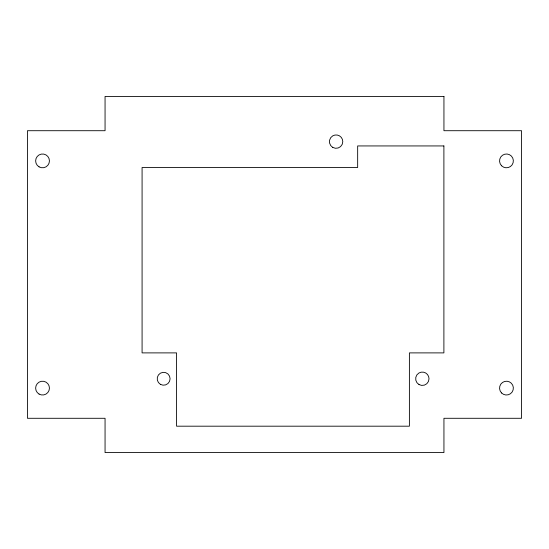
<?xml version="1.0" encoding="UTF-8"?>
<svg xmlns="http://www.w3.org/2000/svg" width="549" height="549" viewBox="0 0 549 549"><rect width="100%" height="100%" fill="white"/><g stroke="black" fill="none" stroke-linecap="round" stroke-linejoin="round"><path stroke-width="0.82" d="M443.942 96.432L105.058 96.432L105.058 130.71L27.45 130.71L27.45 418.29L105.058 418.29L105.058 452.568L443.942 452.568L443.942 418.29L521.55 418.29L521.55 130.71L443.942 130.71L443.942 96.432M443.894 145.938L357.66 145.938L357.66 167.493L142.081 167.493L142.081 352.89L176.579 352.89L176.579 426.189L409.396 426.189L409.396 352.89L443.894 352.89L443.894 145.938M501.58 165.771A6.897 6.897 0 0 0 513.123 162.676A6.897 6.897 0 0 0 504.675 154.228A6.897 6.897 0 0 0 501.58 165.771M501.58 392.988A6.897 6.897 0 0 0 513.123 389.893A6.897 6.897 0 0 0 504.675 381.445A6.897 6.897 0 0 0 501.58 392.988M39.089 166.869A6.897 6.897 0 0 0 49.437 160.891A6.897 6.897 0 0 0 39.089 154.914A6.897 6.897 0 0 0 39.089 166.869M39.089 394.086A6.897 6.897 0 0 0 49.437 388.109A6.897 6.897 0 0 0 39.089 382.131A6.897 6.897 0 0 0 39.089 394.086M332.763 147.413A6.684 6.684 0 0 0 342.789 141.628A6.684 6.684 0 0 0 332.763 135.836A6.684 6.684 0 0 0 332.763 147.413M160.418 384.348A6.458 6.458 0 0 0 170.094 378.762A6.458 6.458 0 0 0 160.418 373.169A6.458 6.458 0 0 0 160.418 384.348M418.99 384.547A6.684 6.684 0 0 0 429.016 378.762A6.684 6.684 0 0 0 418.99 372.97A6.684 6.684 0 0 0 418.99 384.547"/></g></svg>
